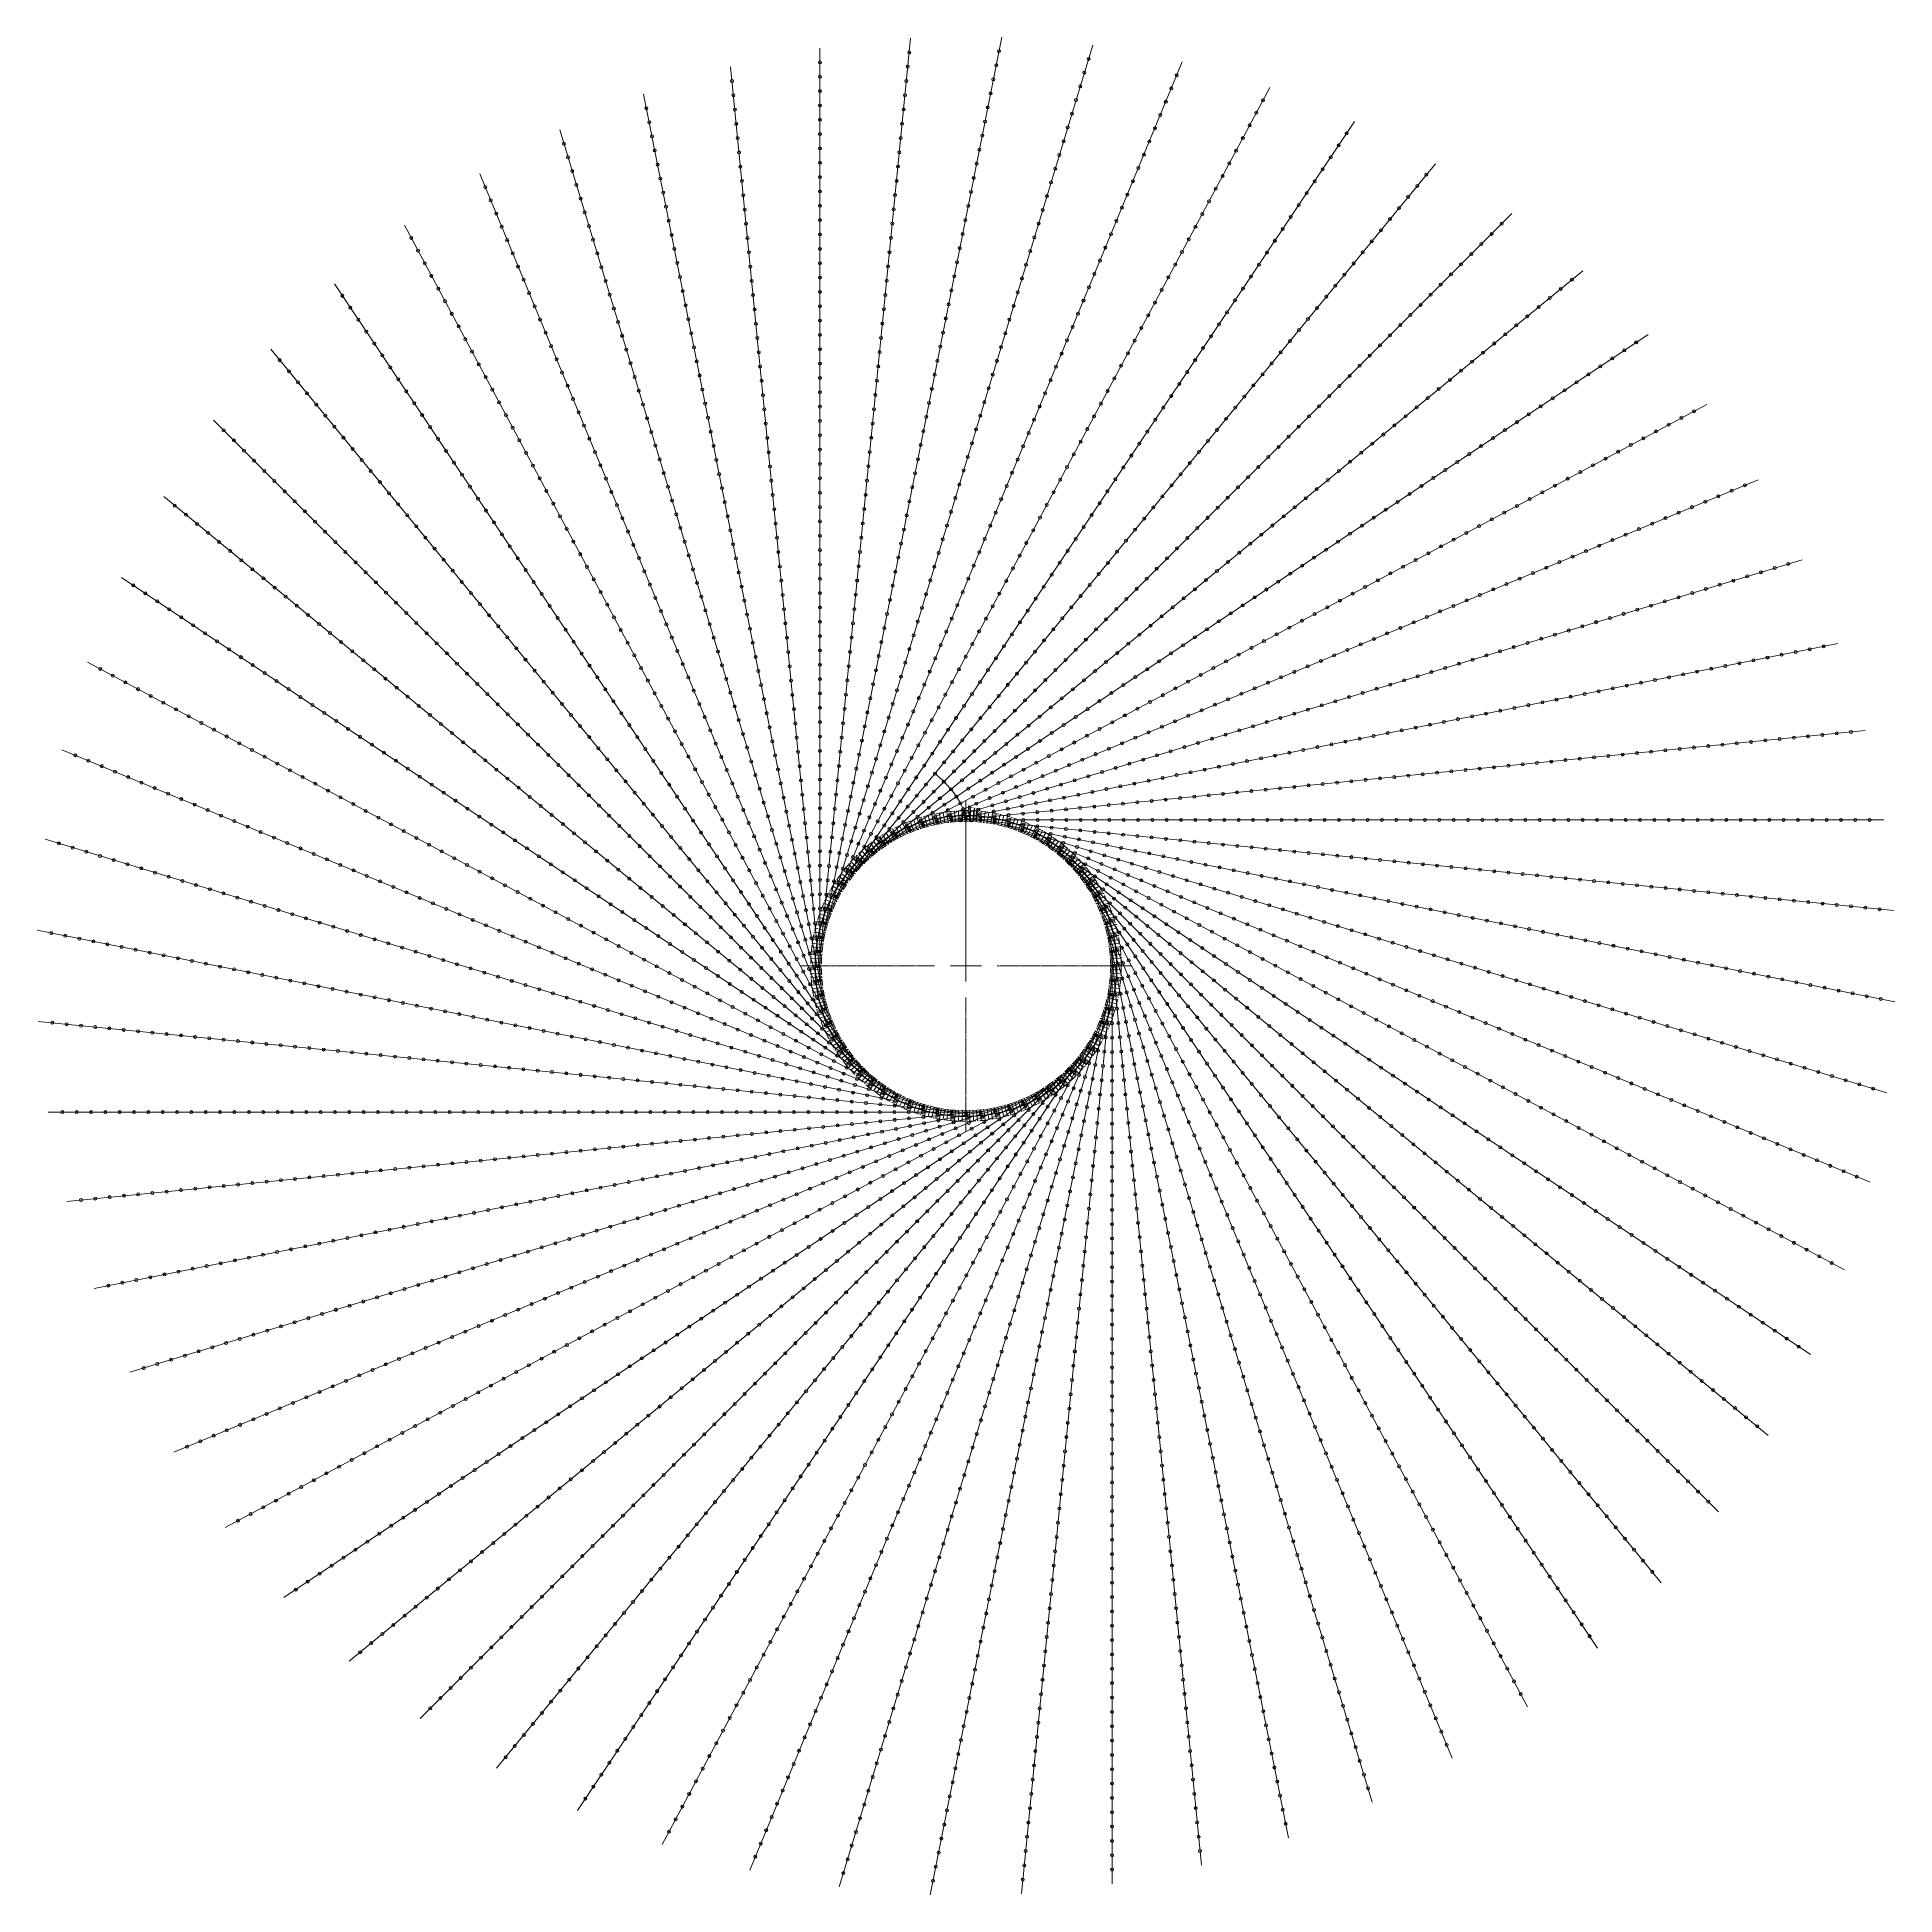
# Model space of a CAD drawing. Header units: centimetres. Extents: x -248 to 368, y -248 to 368.
import ezdxf
from ezdxf import colors
from ezdxf.entities.mleader import LeaderData, LeaderLine
from ezdxf.math import Vec2, Vec3

# ---------------------------------------------------------------- set-up
doc = ezdxf.new("R2010")
doc.units = ezdxf.units.CM
doc.header["$PDMODE"] = 32
doc.header["$PDSIZE"] = -2
doc.linetypes.add('ACAD_ISO10W100', pattern=[18, 12, -3, 0, -3])
doc.linetypes.add('CENTER2', pattern=[1.125, 0.75, -0.125, 0.125, -0.125])
for name, color, linetype, lineweight in [('dimensiuni', 111, 'Continuous', 15), ('involute_curve', 20, 'Continuous', 20), ('linii de ajutor', 131, 'ACAD_ISO10W100', 20)]:
    doc.layers.add(name, color=color, linetype=linetype, lineweight=lineweight)
doc.layers.add('schita', color=7, linetype='Continuous')
doc.styles.get("Standard").update_dxf_attribs({"font": 'arial.ttf'})
doc.dimstyles.get("Standard").update_dxf_attribs({"dimtxt": 0.18, "dimasz": 0.18, "dimexe": 0.18, "dimexo": 0.0625, "dimgap": 0.09, "dimtad": 0, "dimtih": 1, "dimtoh": 1, "dimdec": 4, "dimzin": 0, "dimdsep": 46, "dimtxsty": 'Standard', "dimcen": 0.09, "dimadec": 0, "dimazin": 0, "dimtfac": 1, "dimtdec": 4, "dimtofl": 0, "dimtmove": 0, "dimatfit": 3, "dimfxl": 1, "dimtolj": 1, "dimtzin": 0, "dimarcsym": 0})

# ---------------------------------------------------------------- blocks, each defined once
blk = doc.blocks.new('*U1')
at = {"layer": 'linii de ajutor', "color": 0, "linetype": 'CENTER2', "transparency": 16777216}
for p, q in [((0, 10.3125), (0, 55.0625)), ((-55.0625, 0), (-10.3125, 0)), ((10.3125, 0), (55.0625, 0)), ((0, -55.0625), (0, -10.3125))]:
    blk.add_line(p, q, dxfattribs=at)
at = {"layer": 'linii de ajutor', "color": 0, "linetype": 'Continuous', "transparency": 16777216}
for p, q in [((-5.15625, 0), (5.15625, 0)), ((0, -5.15625), (0, 5.15625))]:
    blk.add_line(p, q, dxfattribs=at)
blk = doc.blocks.new('*U2')
at = {"layer": 'involute_curve'}
blk.add_line((-152.41, 0), (152.41, 0), dxfattribs=at)
for p in [(-147.65, 0), (-142.89, 0), (-138.12, 0), (-133.36, 0), (-128.6, 0), (-123.84, 0), (-119.07, 0), (-114.31, 0), (-109.55, 0), (-104.78, 0), (-100.02, 0), (-95.26, 0), (-90.5, 0), (-85.73, 0), (-80.97, 0), (-76.21, 0), (-71.44, 0), (-66.68, 0), (-61.92, 0), (-57.16, 0), (-52.39, 0), (-47.63, 0), (-42.87, 0), (-38.1, 0), (-33.34, 0), (-28.58, 0), (-23.81, 0), (-19.05, 0), (-14.29, 0), (-9.53, 0), (-4.76, 0), (0, 0), (4.76, 0), (9.53, 0), (14.29, 0), (19.05, 0), (23.81, 0), (28.58, 0), (33.34, 0), (38.1, 0), (42.87, 0), (47.63, 0), (52.39, 0), (57.16, 0), (61.92, 0), (66.68, 0), (71.44, 0), (76.21, 0), (80.97, 0), (85.73, 0), (90.5, 0), (95.26, 0), (100.02, 0), (104.78, 0), (109.55, 0), (114.31, 0), (119.07, 0), (123.84, 0), (128.6, 0), (133.36, 0), (138.12, 0), (142.89, 0), (147.65, 0)]:
    blk.add_point(p, dxfattribs=at)
blk = doc.blocks.new('*U3')
at = {"layer": 'involute_curve', "color": 0, "linetype": 'ByBlock', "lineweight": -2, "transparency": 16777216}
for p, rotation in [((11.49, 212.41), 89.99999999999889), ((26.66, 216.44), 84.37499999999896), ((42.15, 218.95), 78.7499999999991), ((57.82, 219.93), 73.12499999999919), ((-3.22, 206.92), 95.6249999999988), ((73.5, 219.38), 67.49999999999933), ((89.06, 217.29), 61.8749999999994), ((-17.32, 200.02), 101.2499999999988), ((104.34, 213.68), 56.24999999999945), ((-30.67, 191.77), 106.8749999999988), ((-43.15, 182.25), 112.4999999999988), ((119.19, 208.59), 50.6249999999994), ((133.47, 202.08), 44.99999999999942), ((-54.63, 171.55), 118.1249999999988), ((147.04, 194.19), 39.3749999999995), ((-65.02, 159.77), 123.7499999999986), ((159.77, 185.02), 33.74999999999964), ((-74.19, 147.04), 129.3749999999986), ((-82.08, 133.47), 134.9999999999985), ((171.55, 174.63), 28.12499999999977), ((182.25, 163.15), 22.49999999999979), ((-88.59, 119.19), 140.6249999999986), ((191.77, 150.67), 16.87499999999983), ((-93.68, 104.34), 146.2499999999985), ((200.02, 137.32), 11.24999999999991), ((-97.29, 89.06), 151.8749999999984), ((206.92, 123.22), 5.624999999999845), ((-99.38, 73.5), 157.4999999999983), ((216.44, 93.34), 354.3749999999958), ((218.95, 77.85), 348.7499999999959), ((219.93, 62.18), 343.1249999999961), ((-99.93, 57.82), 163.1249999999982), ((219.38, 46.5), 337.4999999999961), ((217.29, 30.94), 331.8749999999962), ((213.68, 15.66), 326.2499999999962), ((208.59, 0.81), 320.6249999999962), ((202.08, -13.47), 314.9999999999963), ((194.19, -27.04), 309.3749999999963), ((185.02, -39.77), 303.7499999999962), ((174.63, -51.55), 298.1249999999963), ((163.15, -62.25), 292.4999999999964), ((150.67, -71.77), 286.8749999999964), ((-98.95, 42.15), 168.7499999999981), ((137.32, -80.02), 281.2499999999965), ((123.22, -86.92), 275.6249999999967), ((108.51, -92.41), 269.9999999999968), ((77.85, -98.95), 258.7499999999969), ((93.34, -96.44), 264.3749999999968), ((62.18, -99.93), 253.124999999997), ((-96.44, 26.66), 174.374999999998), ((30.94, -97.29), 241.8749999999973), ((46.5, -99.38), 247.4999999999972), ((15.66, -93.68), 236.2499999999974), ((-13.47, -82.08), 224.9999999999973), ((0.81, -88.59), 230.6249999999973), ((-39.77, -65.02), 213.7499999999972), ((-27.04, -74.19), 219.3749999999972), ((-80.02, -17.32), 191.2499999999974), ((-71.77, -30.67), 196.8749999999974), ((-62.25, -43.15), 202.4999999999973), ((-51.55, -54.63), 208.1249999999972), ((-92.41, 11.49), 180), ((-86.92, -3.22), 185.6249999999975)]:
    blk.add_blockref('*U2', p, dxfattribs=dict(at, rotation=rotation))
blk.add_blockref('*U2', (212.41, 108.51), dxfattribs=at)
blk = doc.blocks.new('*U4')
at = {"layer": 'linii de ajutor', "color": 85, "linetype": 'Continuous', "true_color": 0x58ba48}
blk.add_line((0, -1.76), (0, 1.76), dxfattribs=at)
blk = doc.blocks.new('*U5')
at = {"layer": 'linii de ajutor', "color": 0, "linetype": 'ByBlock', "lineweight": -2, "transparency": 16777216}
for p, rotation in [((53.9, 109.43), 7.031250000000014), ((55.12, 109.56), 5.624999999999909), ((56.34, 109.67), 4.218750000000007), ((57.56, 109.74), 2.812499999999856), ((58.78, 109.79), 1.406249999999671), ((61.22, 109.79), 358.5937500000003), ((62.44, 109.74), 357.1875000000002), ((63.66, 109.67), 355.7812500000002), ((64.88, 109.56), 354.3750000000001), ((66.1, 109.43), 352.9687500000001), ((36.52, 103.92), 28.12500000000002), ((37.61, 104.49), 26.71875), ((38.71, 105.02), 25.3125), ((39.82, 105.53), 23.90624999999999), ((40.94, 106.01), 22.49999999999999), ((42.08, 106.47), 21.09375000000001), ((43.22, 106.89), 19.6875), ((44.38, 107.29), 18.28124999999998), ((45.54, 107.66), 16.87499999999999), ((46.72, 108), 15.46875000000001), ((47.9, 108.31), 14.0625), ((49.09, 108.59), 12.65624999999996), ((50.28, 108.85), 11.25000000000001), ((51.49, 109.07), 9.843750000000009), ((52.69, 109.27), 8.437499999999984), ((67.31, 109.27), 351.5625), ((68.51, 109.07), 350.1562500000001), ((69.72, 108.85), 348.7500000000001), ((70.91, 108.59), 347.3437499999999), ((72.1, 108.31), 345.9375), ((73.28, 108), 344.5312500000001), ((74.46, 107.66), 343.1249999999999), ((75.62, 107.29), 341.71875), ((76.78, 106.89), 340.3125), ((77.92, 106.47), 338.9062500000001), ((79.06, 106.01), 337.4999999999999), ((80.18, 105.53), 336.0937500000001), ((81.29, 105.02), 334.6875000000001), ((82.39, 104.49), 333.2812500000001), ((83.48, 103.92), 331.8750000000001), ((27.47, 97.71), 40.78125000000002), ((28.4, 98.5), 39.37500000000004), ((29.36, 99.26), 37.96874999999999), ((30.33, 100), 36.56250000000001), ((31.32, 100.72), 35.15625), ((32.33, 101.41), 33.74999999999998), ((33.35, 102.08), 32.34375), ((34.4, 102.72), 30.9375), ((35.45, 103.33), 29.53125000000001), ((84.55, 103.33), 330.4687500000001), ((85.6, 102.72), 329.0625000000001), ((86.65, 102.08), 327.65625), ((87.67, 101.41), 326.2500000000001), ((88.68, 100.72), 324.84375), ((89.67, 100), 323.4375000000001), ((90.64, 99.26), 322.03125), ((91.6, 98.5), 320.6250000000001), ((92.53, 97.71), 319.2187500000001), ((21.5, 91.6), 50.62500000000001), ((22.29, 92.53), 49.21875000000001), ((23.1, 93.45), 47.81250000000003), ((23.93, 94.34), 46.40625000000001), ((24.78, 95.22), 45.00000000000001), ((25.66, 96.07), 43.59375000000001), ((26.55, 96.9), 42.18750000000001), ((93.45, 96.9), 317.8125), ((94.34, 96.07), 316.4062500000001), ((95.22, 95.22), 315.0000000000001), ((96.07, 94.34), 313.59375), ((96.9, 93.45), 312.1875), ((97.71, 92.53), 310.78125), ((98.5, 91.6), 309.375), ((17.28, 85.6), 59.06250000000001), ((17.92, 86.65), 57.65625000000001), ((18.59, 87.67), 56.25000000000001), ((19.28, 88.68), 54.84375000000001), ((20, 89.67), 53.43749999999999), ((20.74, 90.64), 52.03125), ((99.26, 90.64), 307.96875), ((100, 89.67), 306.5625000000001), ((100.72, 88.68), 305.1562500000001), ((101.41, 87.67), 303.75), ((102.08, 86.65), 302.34375), ((102.72, 85.6), 300.9375), ((14.47, 80.18), 66.09375), ((14.98, 81.29), 64.68749999999999), ((15.51, 82.39), 63.28124999999999), ((16.08, 83.48), 61.87499999999999), ((16.67, 84.55), 60.46875), ((103.33, 84.55), 299.53125), ((103.92, 83.48), 298.125), ((104.49, 82.39), 296.71875), ((105.02, 81.29), 295.3125), ((105.53, 80.18), 293.90625), ((12.34, 74.46), 73.12500000000001), ((12.71, 75.62), 71.71875000000001), ((13.11, 76.78), 70.31250000000001), ((13.53, 77.92), 68.90625000000001), ((13.99, 79.06), 67.5), ((106.01, 79.06), 292.5000000000001), ((106.47, 77.92), 291.09375), ((106.89, 76.78), 289.6875000000001), ((107.29, 75.62), 288.2812500000001), ((107.66, 74.46), 286.875), ((10.93, 68.51), 80.15625000000001), ((11.15, 69.72), 78.75000000000001), ((11.41, 70.91), 77.34374999999999), ((11.69, 72.1), 75.9375), ((12, 73.28), 74.53125), ((108, 73.28), 285.46875), ((108.31, 72.1), 284.0625), ((108.59, 70.91), 282.65625), ((108.85, 69.72), 281.2500000000001), ((109.07, 68.51), 279.8437500000001), ((10.26, 62.44), 87.18750000000001), ((10.33, 63.66), 85.78125000000001), ((10.44, 64.88), 84.37499999999999), ((10.57, 66.1), 82.96875000000003), ((10.73, 67.31), 81.56250000000004), ((109.27, 67.31), 278.4375), ((109.43, 66.1), 277.03125), ((109.56, 64.88), 275.6250000000001), ((109.67, 63.66), 274.2187500000001), ((109.74, 62.44), 272.8125000000001), ((10.2, 60), 90), ((10.21, 61.22), 88.59375), ((10.21, 58.78), 91.40624999999999), ((10.26, 57.56), 92.81250000000001), ((10.33, 56.34), 94.21875000000003), ((109.67, 56.34), 265.78125), ((109.74, 57.56), 267.1875), ((109.79, 61.22), 271.4062500000001), ((109.79, 58.78), 268.59375), ((109.8, 60), 270), ((10.44, 55.12), 95.62500000000006), ((10.57, 53.9), 97.03125), ((10.73, 52.69), 98.43750000000001), ((10.93, 51.49), 99.84375000000003), ((11.15, 50.28), 101.25), ((11.41, 49.09), 102.65625), ((108.59, 49.09), 257.3437500000001), ((108.85, 50.28), 258.75), ((109.07, 51.49), 260.15625), ((109.27, 52.69), 261.5625000000001), ((109.43, 53.9), 262.96875), ((109.56, 55.12), 264.375), ((11.69, 47.9), 104.0625), ((12, 46.72), 105.46875), ((12.34, 45.54), 106.875), ((12.71, 44.38), 108.28125), ((13.11, 43.22), 109.6875), ((106.89, 43.22), 250.3125), ((107.29, 44.38), 251.71875), ((107.66, 45.54), 253.125), ((108, 46.72), 254.5312500000001), ((108.31, 47.9), 255.9375), ((13.53, 42.08), 111.09375), ((13.99, 40.94), 112.5), ((14.47, 39.82), 113.90625), ((14.98, 38.71), 115.3125), ((15.51, 37.61), 116.71875), ((16.08, 36.52), 118.125), ((103.92, 36.52), 241.875), ((104.49, 37.61), 243.2812500000001), ((105.02, 38.71), 244.6875), ((105.53, 39.82), 246.09375), ((106.01, 40.94), 247.5), ((106.47, 42.08), 248.90625), ((16.67, 35.45), 119.53125), ((17.28, 34.4), 120.9375), ((17.92, 33.35), 122.34375), ((18.59, 32.33), 123.75), ((19.28, 31.32), 125.15625), ((20, 30.33), 126.5625), ((100, 30.33), 233.4375), ((100.72, 31.32), 234.84375), ((101.41, 32.33), 236.25), ((102.08, 33.35), 237.65625), ((102.72, 34.4), 239.0625), ((103.33, 35.45), 240.46875), ((20.74, 29.36), 127.96875), ((21.5, 28.4), 129.375), ((22.29, 27.47), 130.78125), ((23.1, 26.55), 132.1875), ((23.93, 25.66), 133.59375), ((24.78, 24.78), 135), ((25.66, 23.93), 136.40625), ((94.34, 23.93), 223.59375), ((95.22, 24.78), 225.0000000000001), ((96.07, 25.66), 226.40625), ((96.9, 26.55), 227.8125), ((97.71, 27.47), 229.21875), ((98.5, 28.4), 230.6250000000001), ((99.26, 29.36), 232.03125), ((26.55, 23.1), 137.8125), ((27.47, 22.29), 139.21875), ((28.4, 21.5), 140.625), ((29.36, 20.74), 142.03125), ((30.33, 20), 143.4375), ((31.32, 19.28), 144.84375), ((32.33, 18.59), 146.25), ((33.35, 17.92), 147.65625), ((34.4, 17.28), 149.0625), ((85.6, 17.28), 210.9375), ((86.65, 17.92), 212.3437500000001), ((87.67, 18.59), 213.75), ((88.68, 19.28), 215.15625), ((89.67, 20), 216.5624999999999), ((90.64, 20.74), 217.96875), ((91.6, 21.5), 219.375), ((92.53, 22.29), 220.78125), ((93.45, 23.1), 222.1875), ((35.45, 16.67), 150.46875), ((36.52, 16.08), 151.875), ((37.61, 15.51), 153.2812500000001), ((38.71, 14.98), 154.6875), ((39.82, 14.47), 156.0937500000001), ((40.94, 13.99), 157.5000000000001), ((42.08, 13.53), 158.90625), ((43.22, 13.11), 160.3125), ((44.38, 12.71), 161.71875), ((45.54, 12.34), 163.1250000000001), ((46.72, 12), 164.5312500000001), ((47.9, 11.69), 165.9375000000001), ((49.09, 11.41), 167.34375), ((50.28, 11.15), 168.75), ((51.49, 10.93), 170.15625), ((52.69, 10.73), 171.5625), ((67.31, 10.73), 188.4375000000001), ((68.51, 10.93), 189.84375), ((69.72, 11.15), 191.25), ((70.91, 11.41), 192.6562499999999), ((72.1, 11.69), 194.0625), ((73.28, 12), 195.4687499999999), ((74.46, 12.34), 196.875), ((75.62, 12.71), 198.2812499999999), ((76.78, 13.11), 199.6875000000001), ((77.92, 13.53), 201.09375), ((79.06, 13.99), 202.5), ((80.18, 14.47), 203.90625), ((81.29, 14.98), 205.3125), ((82.39, 15.51), 206.7187500000001), ((83.48, 16.08), 208.125), ((84.55, 16.67), 209.5312500000001), ((53.9, 10.57), 172.9687500000001), ((55.12, 10.44), 174.3750000000001), ((56.34, 10.33), 175.7812500000002), ((57.56, 10.26), 177.1875000000002), ((58.78, 10.21), 178.5937500000003), ((60, 10.2), 180), ((61.22, 10.21), 181.4062499999997), ((62.44, 10.26), 182.8125), ((63.66, 10.33), 184.21875), ((64.88, 10.44), 185.625), ((66.1, 10.57), 187.03125)]:
    blk.add_blockref('*U4', p, dxfattribs=dict(at, rotation=rotation))
blk.add_blockref('*U4', (60, 109.8), dxfattribs=at)
blk = doc.blocks.new('dinte_mare')
at = {"layer": 'schita'}
blk.add_rational_spline([(2.36, -2.01), (2.16, -2), (1.97, -1.99), (1.78, -1.99), (1.76, -1.99), (1.75, -1.98), (1.73, -1.97), (1.56, -1.88), (1.46, -1.7), (1.48, -1.5), (1.47, -1.42), (1.46, -1.11), (1.34, -0.42), (1.09, 0.53), (0.85, 1.23), (0.73, 1.56), (0.24, 1.56), (-0.24, 1.56), (-0.73, 1.56), (-0.85, 1.23), (-1.09, 0.53), (-1.34, -0.42), (-1.46, -1.11), (-1.47, -1.42), (-1.48, -1.5), (-1.46, -1.7), (-1.56, -1.88), (-1.73, -1.97), (-1.75, -1.98), (-1.76, -1.99), (-1.78, -1.99), (-1.97, -1.99), (-2.16, -2), (-2.36, -2.01)], [1, 0.999987831801, 0.999987831801, 1, 0.98162712391, 0.98162712391, 1, 0.895142675398, 0.895142675398, 1, 1, 1, 1, 1, 1, 1, 0.999933692058, 0.999933692058, 1, 1, 1, 1, 1, 1, 1, 0.895142675398, 0.895142675398, 1, 0.98162712391, 0.98162712391, 1, 0.999987831801, 0.999987831801, 1], degree=3, knots=[0, 0, 0, 0, 0.012084, 0.012084, 0.012084, 0.482716, 0.482716, 0.482716, 1.619699, 1.619699, 1.619699, 1.853436, 2.554564, 3.723099, 4.777599, 4.777599, 4.777599, 4.805808, 4.805808, 4.805808, 5.860307, 7.028843, 7.729971, 7.963708, 7.963708, 7.963708, 9.100691, 9.100691, 9.100691, 9.571323, 9.571323, 9.571323, 9.583407, 9.583407, 9.583407, 9.583407], dxfattribs=at)
blk = doc.blocks.new('*D10')
at = {"layer": 'Defpoints', "color": 0, "transparency": 16777216}
for p in [(60.81, 111.56), (59.19, 8.44)]:
    blk.add_point(p, dxfattribs=at)
at = {"layer": 'dimensiuni', "color": 0, "lineweight": -2, "transparency": 16777216}
for p, q in [((60.84, 113.1), (60.81, 111.74)), ((61.02, 113.1), (60.84, 113.1)), ((59.91, 60), (60.09, 60)), ((60, 59.91), (60, 60.09))]:
    blk.add_line(p, q, dxfattribs=at)
at = {"layer": 'dimensiuni', "color": 0, "transparency": 16777216}
blk.add_solid([(60.78, 111.74), (60.84, 111.74), (60.81, 111.56)], dxfattribs=at)
at = {"layer": 'dimensiuni', "color": 0, "transparency": 16777216, "insert": (61.72, 113.1), "char_height": 0.18, "attachment_point": 5}
blk.add_mtext('\\A1;∅103.1250', dxfattribs=at)
blk = doc.blocks.new('*D11')
at = {"layer": 'Defpoints', "color": 0, "transparency": 16777216}
for p in [(61.34, 109.98), (58.66, 10.02)]:
    blk.add_point(p, dxfattribs=at)
at = {"layer": 'dimensiuni', "color": 0, "lineweight": -2, "transparency": 16777216}
for p, q in [((61.41, 112.7), (61.35, 110.16)), ((61.59, 112.7), (61.41, 112.7)), ((59.91, 60), (60.09, 60)), ((60, 59.91), (60, 60.09))]:
    blk.add_line(p, q, dxfattribs=at)
at = {"layer": 'dimensiuni', "color": 0, "transparency": 16777216}
blk.add_solid([(61.32, 110.16), (61.38, 110.16), (61.34, 109.98)], dxfattribs=at)
at = {"layer": 'dimensiuni', "color": 0, "transparency": 16777216, "insert": (62.3, 112.7), "char_height": 0.18, "attachment_point": 5}
blk.add_mtext('\\A1;∅100.0000', dxfattribs=at)
blk = doc.blocks.new('*D12')
at = {"layer": 'Defpoints', "color": 0, "transparency": 16777216}
for p in [(62.52, 107.98), (57.48, 12.02)]:
    blk.add_point(p, dxfattribs=at)
at = {"layer": 'dimensiuni', "color": 0, "lineweight": -2, "transparency": 16777216}
for p, q in [((62.74, 112.24), (62.53, 108.16)), ((62.92, 112.24), (62.74, 112.24)), ((59.91, 60), (60.09, 60)), ((60, 59.91), (60, 60.09))]:
    blk.add_line(p, q, dxfattribs=at)
at = {"layer": 'dimensiuni', "color": 0, "transparency": 16777216}
blk.add_solid([(62.5, 108.16), (62.56, 108.16), (62.52, 107.98)], dxfattribs=at)
at = {"layer": 'dimensiuni', "color": 0, "transparency": 16777216, "insert": (63.56, 112.24), "char_height": 0.18, "attachment_point": 5}
blk.add_mtext('\\A1;∅96.0938', dxfattribs=at)
blk = doc.blocks.new('*D13')
at = {"layer": 'Defpoints', "color": 0, "transparency": 16777216}
for p in [(63.28, 108.4), (56.72, 11.6)]:
    blk.add_point(p, dxfattribs=at)
at = {"layer": 'dimensiuni', "color": 0, "lineweight": -2, "transparency": 16777216}
for p, q in [((63.51, 111.73), (63.29, 108.58)), ((63.69, 111.73), (63.51, 111.73)), ((59.91, 60), (60.09, 60)), ((60, 59.91), (60, 60.09))]:
    blk.add_line(p, q, dxfattribs=at)
at = {"layer": 'dimensiuni', "color": 0, "transparency": 16777216}
blk.add_solid([(63.26, 108.59), (63.32, 108.58), (63.28, 108.4)], dxfattribs=at)
at = {"layer": 'dimensiuni', "color": 0, "transparency": 16777216, "insert": (64.32, 111.73), "char_height": 0.18, "attachment_point": 5}
blk.add_mtext('\\A1;∅97.0296', dxfattribs=at)

msp = doc.modelspace()

# ---------------------------------------------------------------- linework, layer by layer
at = {"layer": 'involute_curve'}
msp.add_line((60, 60), (60, 108.51479), dxfattribs=at)
msp.add_circle((60, 60), 48.51479, dxfattribs=at)
at = {"layer": 'involute_curve', "color": 175, "true_color": 0x4554a5}
msp.add_spline([(60, 108.51479), (59.98471, 108.74802), (59.87805, 109.44099), (59.59041, 110.57357), (59.03568, 112.11259), (58.13293, 114.01237), (56.80801, 116.21542), (54.9951, 118.65342), (52.63806, 121.24832), (49.69169, 123.91359)], degree=3, dxfattribs=at)
at = {"layer": 'linii de ajutor'}
msp.add_line((61.22706, 109.98494), (61.75496, 108.01481), dxfattribs=at)
at = {"layer": 'linii de ajutor', "ltscale": 0.2}
for radius in [51.5625, 48.04688]:
    msp.add_circle((60, 60), radius, dxfattribs=at)
at = {"layer": 'schita'}
msp.add_circle((60, 60), 50, dxfattribs=at)

# ---------------------------------------------------------------- block references
at = {"layer": 'involute_curve'}
msp.add_blockref('*U3', (0, 0), dxfattribs=at)
at = {"layer": 'linii de ajutor', "linetype": 'CENTER2'}
msp.add_blockref('*U1', (60, 60), dxfattribs=at)
at = {"layer": 'linii de ajutor', "color": 85, "linetype": 'Continuous', "true_color": 0x58ba48}
msp.add_blockref('*U5', (0, 0), dxfattribs=at)
at = {"layer": 'schita'}
msp.add_blockref('dinte_mare', (60, 110), dxfattribs=at)

# ---------------------------------------------------------------- dimensions: what is measured, and where the dimension line sits
at = {"layer": 'dimensiuni'}
for p1, p2, picture, middle in [((56.72013, 11.59621), (63.27987, 108.40379), '*D13', (64.31656, 111.72831)), ((57.479644, 12.019275), (62.520356, 107.980725), '*D12', (63.555671, 112.238539)), ((58.65852, 10.018), (61.34148, 109.982), '*D11', (62.29553, 112.70063)), ((59.18788, 8.4439), (60.81212, 111.5561), '*D10', (61.71746, 113.09533))]:
    dim = msp.add_diameter_dim_2p(p1=p1, p2=p2, dimstyle='Standard', dxfattribs=at)
    dim.commit()
    dim.dimension.update_dxf_attribs({"geometry": picture, "text_midpoint": middle, "dimtype": 163})

# ---------------------------------------------------------------- leaders
ml = msp.add_multileader_mtext('Standard', dxfattribs=at)
ml.set_content('{\\fArial|b0|i0|c238|p34;R 0.5}', color=256)
ml.set_leader_properties()
ml.build(insert=Vec2(0, 0))
ml.multileader.update_dxf_attribs({"dogleg_length": 0.36, "arrow_head_size": 0.18})
ctx = ml.context
ctx.base_point, ctx.char_height, ctx.arrow_head_size, ctx.landing_gap_size, ctx.plane_origin = Vec3(56.96975, 109.12028), 0.18, 0.18, 0.09, Vec3(58.4278, 108.16722)
ctx.text_align_type = 2
notes = []
notes.append((ctx, [(0, (1, 1, 0), (58.08093, 109.12028), (-1, 0), 0.36, [(0, [(58.4278, 108.16722)], 0, [])])]))
ctx.mtext.insert, ctx.mtext.alignment, ctx.mtext.flow_direction = Vec3(57.63093, 109.21182), 3, 5
for ctx, leaders in notes:
    for number, flags, end, landing, length, lines in leaders:
        leader = LeaderData()
        leader.index, (leader.has_last_leader_line, leader.has_dogleg_vector, leader.attachment_direction) = number, flags
        leader.last_leader_point, leader.dogleg_vector, leader.dogleg_length = Vec3(end), Vec3(landing), length
        for number, points, colour, breaks in lines:
            line = LeaderLine()
            line.index, line.vertices, line.color, line.breaks = number, Vec3.list(points), colors.encode_raw_color(colour), breaks
            leader.lines.append(line)
        ctx.leaders.append(leader)

doc.saveas('drawing.dxf')
